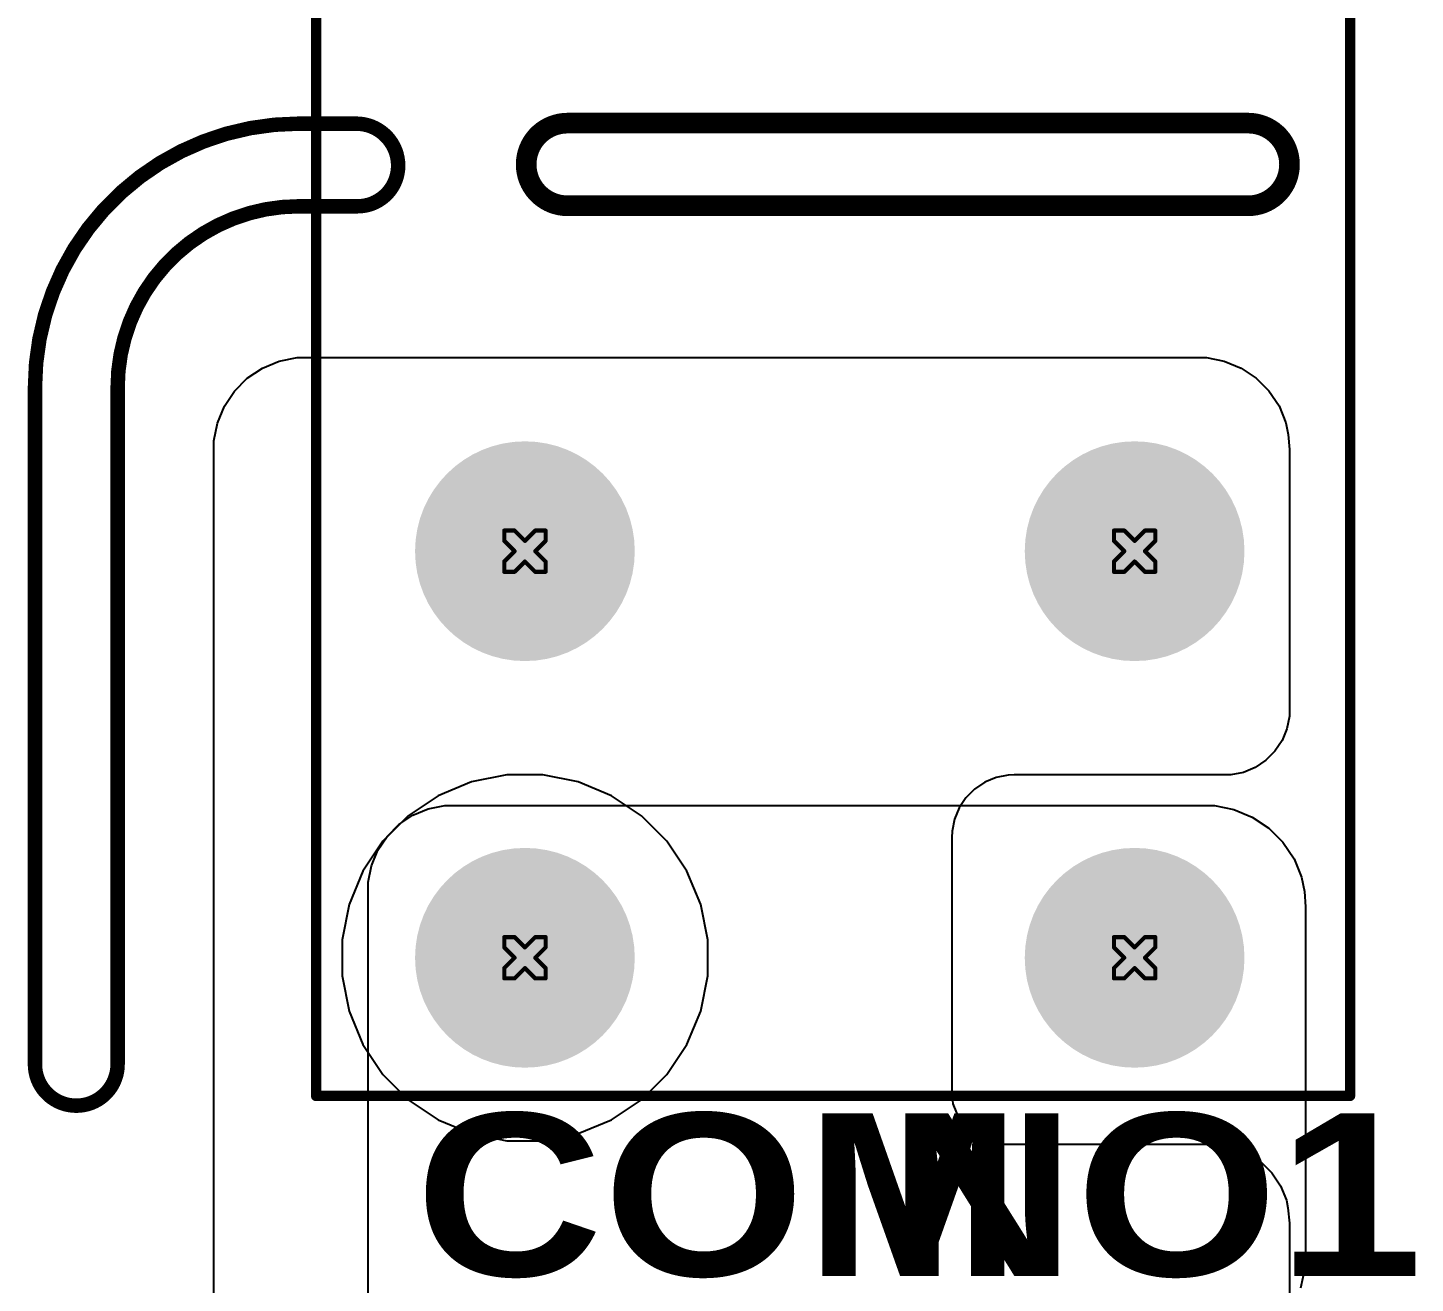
# Model space of a CAD drawing. Header units: inches. Extents: x -3 to 195, y 0 to 199.
# Drawn here: x 0.358 to 1.03, y 0.412 to 1.02 of the extents above; entities that cross this region are included whole.
import ezdxf

# ---------------------------------------------------------------- set-up
doc = ezdxf.new("R2010")
doc.units = ezdxf.units.IN
doc.header["$MEASUREMENT"] = 0
for name, color, linetype in [('Board Outline', 216, 'Continuous'), ('Bottom Layer', 5, 'Continuous'), ('Bottom Solder', 6, 'Continuous'), ('Drill Drawing', 1, 'Continuous'), ('Multi-Layer', 9, 'Continuous'), ('Pad Holes', 156, 'Continuous'), ('Top Layer', 1, 'Continuous'), ('Top Overlay', 2, 'Continuous'), ('Top Solder', 216, 'Continuous')]:
    doc.layers.add(name, color=color, linetype=linetype)
doc.styles.add('Arial Black_Bold', font='', dxfattribs={"height": 0.2})
doc.styles.get('Arial Black_Bold').set_extended_font_data('Arial Black', bold=True)

# ---------------------------------------------------------------- blocks, each defined once
blk = doc.blocks.new('G5RL_1A_E_HR_DC5_90')
at = {"layer": 'Bottom Layer'}
h = blk.add_hatch(color=5, dxfattribs=at)
edge = h.paths.add_edge_path()
edge.add_arc((0.29525, 0.14765), 0.04921, 0, 360)
h = blk.add_hatch(color=5, dxfattribs=at)
edge = h.paths.add_edge_path()
edge.add_arc((0.49215, 0.14765), 0.04921, 0, 360)
h = blk.add_hatch(color=5, dxfattribs=at)
edge = h.paths.add_edge_path()
edge.add_arc((0.29525, -0.14765), 0.04921, 0, 360)
h = blk.add_hatch(color=5, dxfattribs=at)
edge = h.paths.add_edge_path()
edge.add_arc((0.49215, -0.14765), 0.04921, 0, 360)
at = {"layer": 'Bottom Solder'}
h = blk.add_hatch(color=6, dxfattribs=at)
edge = h.paths.add_edge_path()
edge.add_arc((0.29525, 0.14765), 0.05321, 0, 360)
h = blk.add_hatch(color=6, dxfattribs=at)
edge = h.paths.add_edge_path()
edge.add_arc((0.49215, 0.14765), 0.05321, 0, 360)
h = blk.add_hatch(color=6, dxfattribs=at)
edge = h.paths.add_edge_path()
edge.add_arc((0.29525, -0.14765), 0.05321, 0, 360)
h = blk.add_hatch(color=6, dxfattribs=at)
edge = h.paths.add_edge_path()
edge.add_arc((0.49215, -0.14765), 0.05321, 0, 360)
at = {"layer": 'Multi-Layer'}
h = blk.add_hatch(color=9, dxfattribs=at)
edge = h.paths.add_edge_path()
edge.add_arc((0.29525, 0.14765), 0.04921, 0, 360)
h = blk.add_hatch(color=9, dxfattribs=at)
edge = h.paths.add_edge_path()
edge.add_arc((0.49215, 0.14765), 0.04921, 0, 360)
h = blk.add_hatch(color=9, dxfattribs=at)
edge = h.paths.add_edge_path()
edge.add_arc((0.29525, -0.14765), 0.04921, 0, 360)
h = blk.add_hatch(color=9, dxfattribs=at)
edge = h.paths.add_edge_path()
edge.add_arc((0.49215, -0.14765), 0.04921, 0, 360)
at = {"layer": 'Pad Holes'}
h = blk.add_hatch(color=7, dxfattribs=at)
edge = h.paths.add_edge_path()
edge.add_arc((0.29525, 0.14765), 0.02953, 0, 360)
h = blk.add_hatch(color=7, dxfattribs=at)
edge = h.paths.add_edge_path()
edge.add_arc((0.49215, 0.14765), 0.02953, 0, 360)
h = blk.add_hatch(color=7, dxfattribs=at)
edge = h.paths.add_edge_path()
edge.add_arc((0.29525, -0.14765), 0.02953, 0, 360)
h = blk.add_hatch(color=7, dxfattribs=at)
edge = h.paths.add_edge_path()
edge.add_arc((0.49215, -0.14765), 0.02953, 0, 360)
at = {"layer": 'Top Layer'}
h = blk.add_hatch(color=1, dxfattribs=at)
edge = h.paths.add_edge_path()
edge.add_arc((0.29525, 0.14765), 0.04921, 0, 360)
h = blk.add_hatch(color=1, dxfattribs=at)
edge = h.paths.add_edge_path()
edge.add_arc((0.49215, 0.14765), 0.04921, 0, 360)
h = blk.add_hatch(color=1, dxfattribs=at)
edge = h.paths.add_edge_path()
edge.add_arc((0.29525, -0.14765), 0.04921, 0, 360)
h = blk.add_hatch(color=1, dxfattribs=at)
edge = h.paths.add_edge_path()
edge.add_arc((0.49215, -0.14765), 0.04921, 0, 360)
at = {"layer": 'Top Solder'}
h = blk.add_hatch(color=216, dxfattribs=at)
edge = h.paths.add_edge_path()
edge.add_arc((0.29525, 0.14765), 0.05321, 0, 360)
h = blk.add_hatch(color=216, dxfattribs=at)
edge = h.paths.add_edge_path()
edge.add_arc((0.49215, 0.14765), 0.05321, 0, 360)
h = blk.add_hatch(color=216, dxfattribs=at)
edge = h.paths.add_edge_path()
edge.add_arc((0.29525, -0.14765), 0.05321, 0, 360)
h = blk.add_hatch(color=216, dxfattribs=at)
edge = h.paths.add_edge_path()
edge.add_arc((0.49215, -0.14765), 0.05321, 0, 360)
at = {"layer": 'Top Overlay'}
for points in [[(0.55905, 0.25199, 0.005, 0.005, 0), (-0.58268, 0.25199, 0.005, 0.005, 0)], [(0.55905, 0.25199, 0.005, 0.005, 0), (-0.58268, 0.25199, 0.005, 0.005, 0)], [(0.55905, -0.24801, 0.005, 0.005, 0), (0.55905, 0.25199, 0.005, 0.005, 0)], [(0.55905, -0.24879, 0.005, 0.005, 0), (-0.58268, -0.24879, 0.005, 0.005, 0)]]:
    blk.add_lwpolyline(points, format="xyseb", dxfattribs=at)
for points in [[(0.5578, 0.25199, 0.0025, 0.0025, 1), (0.5603, 0.25199, 0.0025, 0.0025, 1)], [(0.5578, 0.25199, 0.0025, 0.0025, 1), (0.5603, 0.25199, 0.0025, 0.0025, 1)], [(0.5578, 0.25199, 0.0025, 0.0025, 1), (0.5603, 0.25199, 0.0025, 0.0025, 1)], [(0.5578, -0.24801, 0.0025, 0.0025, 1), (0.5603, -0.24801, 0.0025, 0.0025, 1)], [(0.5578, -0.24879, 0.0025, 0.0025, 1), (0.5603, -0.24879, 0.0025, 0.0025, 1)]]:
    blk.add_lwpolyline(points, format="xyseb", close=True, dxfattribs=at)

msp = doc.modelspace()

# ---------------------------------------------------------------- linework, layer by layer
at = {"layer": 'Board Outline'}
for points in [[(0.36162, 0.8455, 0.007, 0.007, -0.414214), (0.4894, 0.97328, 0.007, 0.007, 0)], [(0.4894, 0.97328, 0.007, 0.007, 0), (0.51719, 0.97328, 0.007, 0.007, 0)], [(0.51719, 0.97328, 0.007, 0.007, -0.414214), (0.53753, 0.95293, 0.007, 0.007, 0)], [(0.59953, 0.95351, 0.01, 0.01, -0.414214), (0.61955, 0.97353, 0.01, 0.01, 0)], [(0.61955, 0.97353, 0.01, 0.01, 0), (0.94922, 0.97353, 0.01, 0.01, 0)], [(0.94922, 0.97353, 0.01, 0.01, -0.414214), (0.96923, 0.95351, 0.01, 0.01, 0)], [(0.53753, 0.95293, 0.007, 0.007, -0.414214), (0.51785, 0.93325, 0.007, 0.007, 0)], [(0.61955, 0.9335, 0.01, 0.01, -0.414214), (0.59953, 0.95351, 0.01, 0.01, 0)], [(0.96923, 0.95351, 0.01, 0.01, -0.414214), (0.94922, 0.9335, 0.01, 0.01, 0)], [(0.40165, 0.8455, 0.007, 0.007, -0.414214), (0.4894, 0.93325, 0.007, 0.007, 0)], [(0.4894, 0.93325, 0.007, 0.007, 0), (0.51785, 0.93325, 0.007, 0.007, 0)], [(0.61955, 0.9335, 0.01, 0.01, 0), (0.94922, 0.9335, 0.01, 0.01, 0)], [(0.36162, 0.51771, 0.007, 0.007, 0), (0.36162, 0.8455, 0.007, 0.007, 0)], [(0.40165, 0.51771, 0.007, 0.007, 0), (0.40165, 0.8455, 0.007, 0.007, 0)], [(0.38164, 0.49769, 0.007, 0.007, -0.414214), (0.36162, 0.51771, 0.007, 0.007, 0)], [(0.40165, 0.51771, 0.007, 0.007, -0.414214), (0.38164, 0.49769, 0.007, 0.007, 0)]]:
    msp.add_lwpolyline(points, format="xyseb", dxfattribs=at)
for points in [[(0.48765, 0.97328, 0.0035, 0.0035, 1), (0.49115, 0.97328, 0.0035, 0.0035, 1)], [(0.48765, 0.97328, 0.0035, 0.0035, 1), (0.49115, 0.97328, 0.0035, 0.0035, 1)], [(0.51544, 0.97328, 0.0035, 0.0035, 1), (0.51894, 0.97328, 0.0035, 0.0035, 1)], [(0.51544, 0.97328, 0.0035, 0.0035, 1), (0.51894, 0.97328, 0.0035, 0.0035, 1)], [(0.61705, 0.97353, 0.005, 0.005, 1), (0.62205, 0.97353, 0.005, 0.005, 1)], [(0.61705, 0.97353, 0.005, 0.005, 1), (0.62205, 0.97353, 0.005, 0.005, 1)], [(0.94672, 0.97353, 0.005, 0.005, 1), (0.95172, 0.97353, 0.005, 0.005, 1)], [(0.94672, 0.97353, 0.005, 0.005, 1), (0.95172, 0.97353, 0.005, 0.005, 1)], [(0.53578, 0.95293, 0.0035, 0.0035, 1), (0.53929, 0.95293, 0.0035, 0.0035, 1)], [(0.53578, 0.95293, 0.0035, 0.0035, 1), (0.53929, 0.95293, 0.0035, 0.0035, 1)], [(0.59703, 0.95351, 0.005, 0.005, 1), (0.60203, 0.95351, 0.005, 0.005, 1)], [(0.59703, 0.95351, 0.005, 0.005, 1), (0.60203, 0.95351, 0.005, 0.005, 1)], [(0.96673, 0.95351, 0.005, 0.005, 1), (0.97173, 0.95351, 0.005, 0.005, 1)], [(0.96673, 0.95351, 0.005, 0.005, 1), (0.97173, 0.95351, 0.005, 0.005, 1)], [(0.48765, 0.93325, 0.0035, 0.0035, 1), (0.49115, 0.93325, 0.0035, 0.0035, 1)], [(0.48765, 0.93325, 0.0035, 0.0035, 1), (0.49115, 0.93325, 0.0035, 0.0035, 1)], [(0.5161, 0.93325, 0.0035, 0.0035, 1), (0.5196, 0.93325, 0.0035, 0.0035, 1)], [(0.5161, 0.93325, 0.0035, 0.0035, 1), (0.5196, 0.93325, 0.0035, 0.0035, 1)], [(0.61705, 0.9335, 0.005, 0.005, 1), (0.62205, 0.9335, 0.005, 0.005, 1)], [(0.61705, 0.9335, 0.005, 0.005, 1), (0.62205, 0.9335, 0.005, 0.005, 1)], [(0.94672, 0.9335, 0.005, 0.005, 1), (0.95172, 0.9335, 0.005, 0.005, 1)], [(0.94672, 0.9335, 0.005, 0.005, 1), (0.95172, 0.9335, 0.005, 0.005, 1)], [(0.35987, 0.8455, 0.0035, 0.0035, 1), (0.36337, 0.8455, 0.0035, 0.0035, 1)], [(0.35987, 0.8455, 0.0035, 0.0035, 1), (0.36337, 0.8455, 0.0035, 0.0035, 1)], [(0.3999, 0.8455, 0.0035, 0.0035, 1), (0.4034, 0.8455, 0.0035, 0.0035, 1)], [(0.3999, 0.8455, 0.0035, 0.0035, 1), (0.4034, 0.8455, 0.0035, 0.0035, 1)], [(0.35987, 0.51771, 0.0035, 0.0035, 1), (0.36337, 0.51771, 0.0035, 0.0035, 1)], [(0.35987, 0.51771, 0.0035, 0.0035, 1), (0.36337, 0.51771, 0.0035, 0.0035, 1)], [(0.3999, 0.51771, 0.0035, 0.0035, 1), (0.4034, 0.51771, 0.0035, 0.0035, 1)], [(0.3999, 0.51771, 0.0035, 0.0035, 1), (0.4034, 0.51771, 0.0035, 0.0035, 1)], [(0.37989, 0.49769, 0.0035, 0.0035, 1), (0.38339, 0.49769, 0.0035, 0.0035, 1)], [(0.37989, 0.49769, 0.0035, 0.0035, 1), (0.38339, 0.49769, 0.0035, 0.0035, 1)]]:
    msp.add_lwpolyline(points, format="xyseb", close=True, dxfattribs=at)
at = {"layer": 'Bottom Layer'}
for p, q in [((0.46447, 0.85), (0.47181, 0.8549)), ((0.47181, 0.8549), (0.47995, 0.85828)), ((0.47995, 0.85828), (0.4886, 0.86)), ((0.4886, 0.86), (0.49301, 0.86)), ((0.49301, 0.86), (0.92467, 0.86)), ((0.49301, 0.86), (0.49301, 0.86)), ((0.92467, 0.86), (0.92906, 0.86)), ((0.92906, 0.86), (0.93767, 0.85829)), ((0.93767, 0.85829), (0.94578, 0.85493)), ((0.94578, 0.85493), (0.95308, 0.85005)), ((0.45824, 0.84377), (0.46447, 0.85)), ((0.95308, 0.85005), (0.95929, 0.84384)), ((0.45334, 0.83643), (0.45824, 0.84377)), ((0.95929, 0.84384), (0.96416, 0.83655)), ((0.44996, 0.82829), (0.45334, 0.83643)), ((0.96416, 0.83655), (0.96752, 0.82844)), ((0.44824, 0.81964), (0.44996, 0.82829)), ((0.96752, 0.82844), (0.96864, 0.82281)), ((0.96864, 0.82281), (0.96923, 0.81544)), ((0.44824, 0.81523), (0.44824, 0.81964)), ((0.44824, 0.40176), (0.44824, 0.81523)), ((0.96923, 0.81544), (0.96923, 0.81544)), ((0.96923, 0.81544), (0.96923, 0.81544)), ((0.96923, 0.81544), (0.96923, 0.81544)), ((0.96923, 0.81544), (0.96923, 0.68636)), ((0.96923, 0.68636), (0.96802, 0.68027)), ((0.96802, 0.68027), (0.96564, 0.67452)), ((0.96564, 0.67452), (0.96219, 0.66935)), ((0.96219, 0.66935), (0.95779, 0.66496)), ((0.94688, 0.65912), (0.94078, 0.65791)), ((0.95262, 0.6615), (0.94688, 0.65912)), ((0.95779, 0.66496), (0.95262, 0.6615)), ((0.57308, 0.6545), (0.55696, 0.64783)), ((0.57308, 0.6545), (0.55696, 0.64783)), ((0.59019, 0.65791), (0.57308, 0.6545)), ((0.59019, 0.65791), (0.57308, 0.6545)), ((0.60764, 0.65791), (0.59019, 0.65791)), ((0.59892, 0.65791), (0.59019, 0.65791)), ((0.60764, 0.65791), (0.59892, 0.65791)), ((0.62476, 0.6545), (0.60764, 0.65791)), ((0.62476, 0.6545), (0.60764, 0.65791)), ((0.64088, 0.64783), (0.62476, 0.6545)), ((0.64088, 0.64783), (0.62476, 0.6545)), ((0.82167, 0.65433), (0.81672, 0.65103)), ((0.82716, 0.6566), (0.82167, 0.65433)), ((0.83299, 0.65776), (0.82716, 0.6566)), ((0.83596, 0.65791), (0.83299, 0.65776)), ((0.94078, 0.65791), (0.83596, 0.65791)), ((0.55696, 0.64783), (0.54245, 0.63813)), ((0.55696, 0.64783), (0.54245, 0.63813)), ((0.65539, 0.63813), (0.64088, 0.64783)), ((0.65539, 0.63813), (0.64088, 0.64783)), ((0.81252, 0.64682), (0.80922, 0.64188)), ((0.81672, 0.65103), (0.81252, 0.64682)), ((0.80922, 0.64188), (0.80694, 0.63639)), ((0.54245, 0.63813), (0.53011, 0.62579)), ((0.54245, 0.63813), (0.53011, 0.62579)), ((0.66773, 0.62579), (0.65539, 0.63813)), ((0.66773, 0.62579), (0.65539, 0.63813)), ((0.80694, 0.63639), (0.80578, 0.63056)), ((0.53011, 0.62579), (0.52042, 0.61129)), ((0.53011, 0.62579), (0.52042, 0.61129)), ((0.67742, 0.61129), (0.66773, 0.62579)), ((0.67742, 0.61129), (0.66773, 0.62579)), ((0.80578, 0.63056), (0.80564, 0.62759)), ((0.80564, 0.62759), (0.80564, 0.62759)), ((0.80564, 0.62759), (0.80564, 0.62759)), ((0.80564, 0.62759), (0.80564, 0.55747)), ((0.52042, 0.61129), (0.51374, 0.59516)), ((0.52042, 0.61129), (0.51374, 0.59516)), ((0.6841, 0.59516), (0.67742, 0.61129)), ((0.6841, 0.59516), (0.67742, 0.61129)), ((0.51374, 0.59516), (0.51034, 0.57805)), ((0.51374, 0.59516), (0.51034, 0.57805)), ((0.6875, 0.57805), (0.6841, 0.59516)), ((0.6875, 0.57805), (0.6841, 0.59516)), ((0.51034, 0.57805), (0.51034, 0.5606)), ((0.51034, 0.57805), (0.51034, 0.56933)), ((0.6875, 0.5606), (0.6875, 0.57805)), ((0.6875, 0.56933), (0.6875, 0.57805)), ((0.51034, 0.56933), (0.51034, 0.56933)), ((0.51034, 0.56933), (0.51034, 0.5606)), ((0.6875, 0.5606), (0.6875, 0.56933)), ((0.51034, 0.5606), (0.51374, 0.54349)), ((0.51034, 0.5606), (0.51374, 0.54349)), ((0.6841, 0.54349), (0.6875, 0.5606)), ((0.6841, 0.54349), (0.6875, 0.5606)), ((0.80564, 0.55747), (0.80564, 0.50336)), ((0.51374, 0.54349), (0.52042, 0.52737)), ((0.51374, 0.54349), (0.52042, 0.52737)), ((0.67742, 0.52737), (0.6841, 0.54349)), ((0.67742, 0.52737), (0.6841, 0.54349)), ((0.52042, 0.52737), (0.53011, 0.51286)), ((0.52042, 0.52737), (0.53011, 0.51286)), ((0.66773, 0.51286), (0.67742, 0.52737)), ((0.66773, 0.51286), (0.67742, 0.52737)), ((0.53011, 0.51286), (0.54245, 0.50052)), ((0.53011, 0.51286), (0.54245, 0.50052)), ((0.65539, 0.50052), (0.66773, 0.51286)), ((0.65539, 0.50052), (0.66773, 0.51286)), ((0.54245, 0.50052), (0.55696, 0.49082)), ((0.54245, 0.50052), (0.55696, 0.49082)), ((0.64088, 0.49082), (0.65539, 0.50052)), ((0.64088, 0.49082), (0.65539, 0.50052)), ((0.80564, 0.50336), (0.8061, 0.49864)), ((0.8061, 0.49864), (0.80972, 0.4899)), ((0.55696, 0.49082), (0.57308, 0.48415)), ((0.55696, 0.49082), (0.57308, 0.48415)), ((0.62476, 0.48415), (0.64088, 0.49082)), ((0.62476, 0.48415), (0.64088, 0.49082)), ((0.57308, 0.48415), (0.59019, 0.48074)), ((0.57308, 0.48415), (0.59019, 0.48074)), ((0.60764, 0.48074), (0.62476, 0.48415)), ((0.60764, 0.48074), (0.62476, 0.48415)), ((0.80972, 0.4899), (0.81641, 0.48321)), ((0.59019, 0.48074), (0.60764, 0.48074)), ((0.59019, 0.48074), (0.59892, 0.48074)), ((0.59892, 0.48074), (0.60764, 0.48074)), ((0.81641, 0.48321), (0.82514, 0.4796)), ((0.82514, 0.4796), (0.82987, 0.47913)), ((0.82987, 0.47913), (0.82987, 0.47913)), ((0.82987, 0.47913), (0.93087, 0.47913)), ((0.93087, 0.47913), (0.93465, 0.47913)), ((0.93465, 0.47913), (0.94206, 0.47766)), ((0.94206, 0.47766), (0.94904, 0.47476)), ((0.94904, 0.47476), (0.95533, 0.47057)), ((0.95533, 0.47057), (0.96067, 0.46522)), ((0.96067, 0.46522), (0.96487, 0.45894)), ((0.96487, 0.45894), (0.96776, 0.45196)), ((0.96776, 0.45196), (0.9685, 0.44823)), ((0.9685, 0.44823), (0.96923, 0.44077)), ((0.96923, 0.44077), (0.96923, 0.44077)), ((0.96923, 0.44077), (0.96923, 0.44077)), ((0.96923, 0.44077), (0.96923, 0.44077)), ((0.96923, 0.44077), (0.96923, 0.16184))]:
    msp.add_line(p, q, dxfattribs=at)
at = {"layer": 'Drill Drawing'}
for points in [[(0.58892, 0.77123, 0.002, 0.002, 0), (0.58892, 0.77623, 0.002, 0.002, 0)], [(0.58892, 0.77623, 0.002, 0.002, 0), (0.59392, 0.77623, 0.002, 0.002, 0)], [(0.59392, 0.77623, 0.002, 0.002, 0), (0.59892, 0.77123, 0.002, 0.002, 0)], [(0.59892, 0.77123, 0.002, 0.002, 0), (0.60392, 0.77623, 0.002, 0.002, 0)], [(0.60392, 0.77623, 0.002, 0.002, 0), (0.60892, 0.77623, 0.002, 0.002, 0)], [(0.60892, 0.77123, 0.002, 0.002, 0), (0.60892, 0.77623, 0.002, 0.002, 0)], [(0.88422, 0.77123, 0.002, 0.002, 0), (0.88422, 0.77623, 0.002, 0.002, 0)], [(0.88422, 0.77623, 0.002, 0.002, 0), (0.88922, 0.77623, 0.002, 0.002, 0)], [(0.88922, 0.77623, 0.002, 0.002, 0), (0.89422, 0.77123, 0.002, 0.002, 0)], [(0.89422, 0.77123, 0.002, 0.002, 0), (0.89922, 0.77623, 0.002, 0.002, 0)], [(0.89922, 0.77623, 0.002, 0.002, 0), (0.90422, 0.77623, 0.002, 0.002, 0)], [(0.90422, 0.77123, 0.002, 0.002, 0), (0.90422, 0.77623, 0.002, 0.002, 0)], [(0.58892, 0.77123, 0.002, 0.002, 0), (0.59392, 0.76623, 0.002, 0.002, 0)], [(0.58892, 0.76123, 0.002, 0.002, 0), (0.59392, 0.76623, 0.002, 0.002, 0)], [(0.60392, 0.76623, 0.002, 0.002, 0), (0.60892, 0.77123, 0.002, 0.002, 0)], [(0.60392, 0.76623, 0.002, 0.002, 0), (0.60892, 0.76123, 0.002, 0.002, 0)], [(0.88422, 0.77123, 0.002, 0.002, 0), (0.88922, 0.76623, 0.002, 0.002, 0)], [(0.88422, 0.76123, 0.002, 0.002, 0), (0.88922, 0.76623, 0.002, 0.002, 0)], [(0.89922, 0.76623, 0.002, 0.002, 0), (0.90422, 0.77123, 0.002, 0.002, 0)], [(0.89922, 0.76623, 0.002, 0.002, 0), (0.90422, 0.76123, 0.002, 0.002, 0)], [(0.58892, 0.75623, 0.002, 0.002, 0), (0.58892, 0.76123, 0.002, 0.002, 0)], [(0.59392, 0.75623, 0.002, 0.002, 0), (0.59892, 0.76123, 0.002, 0.002, 0)], [(0.59892, 0.76123, 0.002, 0.002, 0), (0.60392, 0.75623, 0.002, 0.002, 0)], [(0.60892, 0.75623, 0.002, 0.002, 0), (0.60892, 0.76123, 0.002, 0.002, 0)], [(0.88422, 0.75623, 0.002, 0.002, 0), (0.88422, 0.76123, 0.002, 0.002, 0)], [(0.88922, 0.75623, 0.002, 0.002, 0), (0.89422, 0.76123, 0.002, 0.002, 0)], [(0.89422, 0.76123, 0.002, 0.002, 0), (0.89922, 0.75623, 0.002, 0.002, 0)], [(0.90422, 0.75623, 0.002, 0.002, 0), (0.90422, 0.76123, 0.002, 0.002, 0)], [(0.58892, 0.75623, 0.002, 0.002, 0), (0.59392, 0.75623, 0.002, 0.002, 0)], [(0.60392, 0.75623, 0.002, 0.002, 0), (0.60892, 0.75623, 0.002, 0.002, 0)], [(0.88422, 0.75623, 0.002, 0.002, 0), (0.88922, 0.75623, 0.002, 0.002, 0)], [(0.89922, 0.75623, 0.002, 0.002, 0), (0.90422, 0.75623, 0.002, 0.002, 0)], [(0.58892, 0.57433, 0.002, 0.002, 0), (0.58892, 0.57933, 0.002, 0.002, 0)], [(0.58892, 0.57933, 0.002, 0.002, 0), (0.59392, 0.57933, 0.002, 0.002, 0)], [(0.59392, 0.57933, 0.002, 0.002, 0), (0.59892, 0.57433, 0.002, 0.002, 0)], [(0.59892, 0.57433, 0.002, 0.002, 0), (0.60392, 0.57933, 0.002, 0.002, 0)], [(0.60392, 0.57933, 0.002, 0.002, 0), (0.60892, 0.57933, 0.002, 0.002, 0)], [(0.60892, 0.57433, 0.002, 0.002, 0), (0.60892, 0.57933, 0.002, 0.002, 0)], [(0.88422, 0.57433, 0.002, 0.002, 0), (0.88422, 0.57933, 0.002, 0.002, 0)], [(0.88422, 0.57933, 0.002, 0.002, 0), (0.88922, 0.57933, 0.002, 0.002, 0)], [(0.88922, 0.57933, 0.002, 0.002, 0), (0.89422, 0.57433, 0.002, 0.002, 0)], [(0.89422, 0.57433, 0.002, 0.002, 0), (0.89922, 0.57933, 0.002, 0.002, 0)], [(0.89922, 0.57933, 0.002, 0.002, 0), (0.90422, 0.57933, 0.002, 0.002, 0)], [(0.90422, 0.57433, 0.002, 0.002, 0), (0.90422, 0.57933, 0.002, 0.002, 0)], [(0.58892, 0.57433, 0.002, 0.002, 0), (0.59392, 0.56933, 0.002, 0.002, 0)], [(0.60392, 0.56933, 0.002, 0.002, 0), (0.60892, 0.57433, 0.002, 0.002, 0)], [(0.88422, 0.57433, 0.002, 0.002, 0), (0.88922, 0.56933, 0.002, 0.002, 0)], [(0.89922, 0.56933, 0.002, 0.002, 0), (0.90422, 0.57433, 0.002, 0.002, 0)], [(0.58892, 0.56433, 0.002, 0.002, 0), (0.59392, 0.56933, 0.002, 0.002, 0)], [(0.58892, 0.55933, 0.002, 0.002, 0), (0.58892, 0.56433, 0.002, 0.002, 0)], [(0.59392, 0.55933, 0.002, 0.002, 0), (0.59892, 0.56433, 0.002, 0.002, 0)], [(0.59892, 0.56433, 0.002, 0.002, 0), (0.60392, 0.55933, 0.002, 0.002, 0)], [(0.60392, 0.56933, 0.002, 0.002, 0), (0.60892, 0.56433, 0.002, 0.002, 0)], [(0.60892, 0.55933, 0.002, 0.002, 0), (0.60892, 0.56433, 0.002, 0.002, 0)], [(0.88422, 0.56433, 0.002, 0.002, 0), (0.88922, 0.56933, 0.002, 0.002, 0)], [(0.88422, 0.55933, 0.002, 0.002, 0), (0.88422, 0.56433, 0.002, 0.002, 0)], [(0.88922, 0.55933, 0.002, 0.002, 0), (0.89422, 0.56433, 0.002, 0.002, 0)], [(0.89422, 0.56433, 0.002, 0.002, 0), (0.89922, 0.55933, 0.002, 0.002, 0)], [(0.89922, 0.56933, 0.002, 0.002, 0), (0.90422, 0.56433, 0.002, 0.002, 0)], [(0.90422, 0.55933, 0.002, 0.002, 0), (0.90422, 0.56433, 0.002, 0.002, 0)], [(0.58892, 0.55933, 0.002, 0.002, 0), (0.59392, 0.55933, 0.002, 0.002, 0)], [(0.60392, 0.55933, 0.002, 0.002, 0), (0.60892, 0.55933, 0.002, 0.002, 0)], [(0.88422, 0.55933, 0.002, 0.002, 0), (0.88922, 0.55933, 0.002, 0.002, 0)], [(0.89922, 0.55933, 0.002, 0.002, 0), (0.90422, 0.55933, 0.002, 0.002, 0)]]:
    msp.add_lwpolyline(points, format="xyseb", dxfattribs=at)
for points in [[(0.58842, 0.77623, 0.001, 0.001, 1), (0.58942, 0.77623, 0.001, 0.001, 1)], [(0.58842, 0.77623, 0.001, 0.001, 1), (0.58942, 0.77623, 0.001, 0.001, 1)], [(0.59342, 0.77623, 0.001, 0.001, 1), (0.59442, 0.77623, 0.001, 0.001, 1)], [(0.59342, 0.77623, 0.001, 0.001, 1), (0.59442, 0.77623, 0.001, 0.001, 1)], [(0.60342, 0.77623, 0.001, 0.001, 1), (0.60442, 0.77623, 0.001, 0.001, 1)], [(0.60342, 0.77623, 0.001, 0.001, 1), (0.60442, 0.77623, 0.001, 0.001, 1)], [(0.60842, 0.77623, 0.001, 0.001, 1), (0.60942, 0.77623, 0.001, 0.001, 1)], [(0.60842, 0.77623, 0.001, 0.001, 1), (0.60942, 0.77623, 0.001, 0.001, 1)], [(0.88372, 0.77623, 0.001, 0.001, 1), (0.88472, 0.77623, 0.001, 0.001, 1)], [(0.88372, 0.77623, 0.001, 0.001, 1), (0.88472, 0.77623, 0.001, 0.001, 1)], [(0.88872, 0.77623, 0.001, 0.001, 1), (0.88972, 0.77623, 0.001, 0.001, 1)], [(0.88872, 0.77623, 0.001, 0.001, 1), (0.88972, 0.77623, 0.001, 0.001, 1)], [(0.89872, 0.77623, 0.001, 0.001, 1), (0.89972, 0.77623, 0.001, 0.001, 1)], [(0.89872, 0.77623, 0.001, 0.001, 1), (0.89972, 0.77623, 0.001, 0.001, 1)], [(0.90372, 0.77623, 0.001, 0.001, 1), (0.90472, 0.77623, 0.001, 0.001, 1)], [(0.90372, 0.77623, 0.001, 0.001, 1), (0.90472, 0.77623, 0.001, 0.001, 1)], [(0.58842, 0.77123, 0.001, 0.001, 1), (0.58942, 0.77123, 0.001, 0.001, 1)], [(0.58842, 0.77123, 0.001, 0.001, 1), (0.58942, 0.77123, 0.001, 0.001, 1)], [(0.59342, 0.76623, 0.001, 0.001, 1), (0.59442, 0.76623, 0.001, 0.001, 1)], [(0.59342, 0.76623, 0.001, 0.001, 1), (0.59442, 0.76623, 0.001, 0.001, 1)], [(0.59842, 0.77123, 0.001, 0.001, 1), (0.59942, 0.77123, 0.001, 0.001, 1)], [(0.59842, 0.77123, 0.001, 0.001, 1), (0.59942, 0.77123, 0.001, 0.001, 1)], [(0.60342, 0.76623, 0.001, 0.001, 1), (0.60442, 0.76623, 0.001, 0.001, 1)], [(0.60342, 0.76623, 0.001, 0.001, 1), (0.60442, 0.76623, 0.001, 0.001, 1)], [(0.60842, 0.77123, 0.001, 0.001, 1), (0.60942, 0.77123, 0.001, 0.001, 1)], [(0.60842, 0.77123, 0.001, 0.001, 1), (0.60942, 0.77123, 0.001, 0.001, 1)], [(0.88372, 0.77123, 0.001, 0.001, 1), (0.88472, 0.77123, 0.001, 0.001, 1)], [(0.88372, 0.77123, 0.001, 0.001, 1), (0.88472, 0.77123, 0.001, 0.001, 1)], [(0.88872, 0.76623, 0.001, 0.001, 1), (0.88972, 0.76623, 0.001, 0.001, 1)], [(0.88872, 0.76623, 0.001, 0.001, 1), (0.88972, 0.76623, 0.001, 0.001, 1)], [(0.89372, 0.77123, 0.001, 0.001, 1), (0.89472, 0.77123, 0.001, 0.001, 1)], [(0.89372, 0.77123, 0.001, 0.001, 1), (0.89472, 0.77123, 0.001, 0.001, 1)], [(0.89872, 0.76623, 0.001, 0.001, 1), (0.89972, 0.76623, 0.001, 0.001, 1)], [(0.89872, 0.76623, 0.001, 0.001, 1), (0.89972, 0.76623, 0.001, 0.001, 1)], [(0.90372, 0.77123, 0.001, 0.001, 1), (0.90472, 0.77123, 0.001, 0.001, 1)], [(0.90372, 0.77123, 0.001, 0.001, 1), (0.90472, 0.77123, 0.001, 0.001, 1)], [(0.58842, 0.76123, 0.001, 0.001, 1), (0.58942, 0.76123, 0.001, 0.001, 1)], [(0.58842, 0.76123, 0.001, 0.001, 1), (0.58942, 0.76123, 0.001, 0.001, 1)], [(0.59842, 0.76123, 0.001, 0.001, 1), (0.59942, 0.76123, 0.001, 0.001, 1)], [(0.59842, 0.76123, 0.001, 0.001, 1), (0.59942, 0.76123, 0.001, 0.001, 1)], [(0.60842, 0.76123, 0.001, 0.001, 1), (0.60942, 0.76123, 0.001, 0.001, 1)], [(0.60842, 0.76123, 0.001, 0.001, 1), (0.60942, 0.76123, 0.001, 0.001, 1)], [(0.88372, 0.76123, 0.001, 0.001, 1), (0.88472, 0.76123, 0.001, 0.001, 1)], [(0.88372, 0.76123, 0.001, 0.001, 1), (0.88472, 0.76123, 0.001, 0.001, 1)], [(0.89372, 0.76123, 0.001, 0.001, 1), (0.89472, 0.76123, 0.001, 0.001, 1)], [(0.89372, 0.76123, 0.001, 0.001, 1), (0.89472, 0.76123, 0.001, 0.001, 1)], [(0.90372, 0.76123, 0.001, 0.001, 1), (0.90472, 0.76123, 0.001, 0.001, 1)], [(0.90372, 0.76123, 0.001, 0.001, 1), (0.90472, 0.76123, 0.001, 0.001, 1)], [(0.58842, 0.75623, 0.001, 0.001, 1), (0.58942, 0.75623, 0.001, 0.001, 1)], [(0.58842, 0.75623, 0.001, 0.001, 1), (0.58942, 0.75623, 0.001, 0.001, 1)], [(0.59342, 0.75623, 0.001, 0.001, 1), (0.59442, 0.75623, 0.001, 0.001, 1)], [(0.59342, 0.75623, 0.001, 0.001, 1), (0.59442, 0.75623, 0.001, 0.001, 1)], [(0.60342, 0.75623, 0.001, 0.001, 1), (0.60442, 0.75623, 0.001, 0.001, 1)], [(0.60342, 0.75623, 0.001, 0.001, 1), (0.60442, 0.75623, 0.001, 0.001, 1)], [(0.60842, 0.75623, 0.001, 0.001, 1), (0.60942, 0.75623, 0.001, 0.001, 1)], [(0.60842, 0.75623, 0.001, 0.001, 1), (0.60942, 0.75623, 0.001, 0.001, 1)], [(0.88372, 0.75623, 0.001, 0.001, 1), (0.88472, 0.75623, 0.001, 0.001, 1)], [(0.88372, 0.75623, 0.001, 0.001, 1), (0.88472, 0.75623, 0.001, 0.001, 1)], [(0.88872, 0.75623, 0.001, 0.001, 1), (0.88972, 0.75623, 0.001, 0.001, 1)], [(0.88872, 0.75623, 0.001, 0.001, 1), (0.88972, 0.75623, 0.001, 0.001, 1)], [(0.89872, 0.75623, 0.001, 0.001, 1), (0.89972, 0.75623, 0.001, 0.001, 1)], [(0.89872, 0.75623, 0.001, 0.001, 1), (0.89972, 0.75623, 0.001, 0.001, 1)], [(0.90372, 0.75623, 0.001, 0.001, 1), (0.90472, 0.75623, 0.001, 0.001, 1)], [(0.90372, 0.75623, 0.001, 0.001, 1), (0.90472, 0.75623, 0.001, 0.001, 1)], [(0.58842, 0.57933, 0.001, 0.001, 1), (0.58942, 0.57933, 0.001, 0.001, 1)], [(0.58842, 0.57933, 0.001, 0.001, 1), (0.58942, 0.57933, 0.001, 0.001, 1)], [(0.59342, 0.57933, 0.001, 0.001, 1), (0.59442, 0.57933, 0.001, 0.001, 1)], [(0.59342, 0.57933, 0.001, 0.001, 1), (0.59442, 0.57933, 0.001, 0.001, 1)], [(0.60342, 0.57933, 0.001, 0.001, 1), (0.60442, 0.57933, 0.001, 0.001, 1)], [(0.60342, 0.57933, 0.001, 0.001, 1), (0.60442, 0.57933, 0.001, 0.001, 1)], [(0.60842, 0.57933, 0.001, 0.001, 1), (0.60942, 0.57933, 0.001, 0.001, 1)], [(0.60842, 0.57933, 0.001, 0.001, 1), (0.60942, 0.57933, 0.001, 0.001, 1)], [(0.88372, 0.57933, 0.001, 0.001, 1), (0.88472, 0.57933, 0.001, 0.001, 1)], [(0.88372, 0.57933, 0.001, 0.001, 1), (0.88472, 0.57933, 0.001, 0.001, 1)], [(0.88872, 0.57933, 0.001, 0.001, 1), (0.88972, 0.57933, 0.001, 0.001, 1)], [(0.88872, 0.57933, 0.001, 0.001, 1), (0.88972, 0.57933, 0.001, 0.001, 1)], [(0.89872, 0.57933, 0.001, 0.001, 1), (0.89972, 0.57933, 0.001, 0.001, 1)], [(0.89872, 0.57933, 0.001, 0.001, 1), (0.89972, 0.57933, 0.001, 0.001, 1)], [(0.90372, 0.57933, 0.001, 0.001, 1), (0.90472, 0.57933, 0.001, 0.001, 1)], [(0.90372, 0.57933, 0.001, 0.001, 1), (0.90472, 0.57933, 0.001, 0.001, 1)], [(0.58842, 0.57433, 0.001, 0.001, 1), (0.58942, 0.57433, 0.001, 0.001, 1)], [(0.58842, 0.57433, 0.001, 0.001, 1), (0.58942, 0.57433, 0.001, 0.001, 1)], [(0.59842, 0.57433, 0.001, 0.001, 1), (0.59942, 0.57433, 0.001, 0.001, 1)], [(0.59842, 0.57433, 0.001, 0.001, 1), (0.59942, 0.57433, 0.001, 0.001, 1)], [(0.60842, 0.57433, 0.001, 0.001, 1), (0.60942, 0.57433, 0.001, 0.001, 1)], [(0.60842, 0.57433, 0.001, 0.001, 1), (0.60942, 0.57433, 0.001, 0.001, 1)], [(0.88372, 0.57433, 0.001, 0.001, 1), (0.88472, 0.57433, 0.001, 0.001, 1)], [(0.88372, 0.57433, 0.001, 0.001, 1), (0.88472, 0.57433, 0.001, 0.001, 1)], [(0.89372, 0.57433, 0.001, 0.001, 1), (0.89472, 0.57433, 0.001, 0.001, 1)], [(0.89372, 0.57433, 0.001, 0.001, 1), (0.89472, 0.57433, 0.001, 0.001, 1)], [(0.90372, 0.57433, 0.001, 0.001, 1), (0.90472, 0.57433, 0.001, 0.001, 1)], [(0.90372, 0.57433, 0.001, 0.001, 1), (0.90472, 0.57433, 0.001, 0.001, 1)], [(0.58842, 0.56433, 0.001, 0.001, 1), (0.58942, 0.56433, 0.001, 0.001, 1)], [(0.58842, 0.56433, 0.001, 0.001, 1), (0.58942, 0.56433, 0.001, 0.001, 1)], [(0.59342, 0.56933, 0.001, 0.001, 1), (0.59442, 0.56933, 0.001, 0.001, 1)], [(0.59342, 0.56933, 0.001, 0.001, 1), (0.59442, 0.56933, 0.001, 0.001, 1)], [(0.59842, 0.56433, 0.001, 0.001, 1), (0.59942, 0.56433, 0.001, 0.001, 1)], [(0.59842, 0.56433, 0.001, 0.001, 1), (0.59942, 0.56433, 0.001, 0.001, 1)], [(0.60342, 0.56933, 0.001, 0.001, 1), (0.60442, 0.56933, 0.001, 0.001, 1)], [(0.60342, 0.56933, 0.001, 0.001, 1), (0.60442, 0.56933, 0.001, 0.001, 1)], [(0.60842, 0.56433, 0.001, 0.001, 1), (0.60942, 0.56433, 0.001, 0.001, 1)], [(0.60842, 0.56433, 0.001, 0.001, 1), (0.60942, 0.56433, 0.001, 0.001, 1)], [(0.88372, 0.56433, 0.001, 0.001, 1), (0.88472, 0.56433, 0.001, 0.001, 1)], [(0.88372, 0.56433, 0.001, 0.001, 1), (0.88472, 0.56433, 0.001, 0.001, 1)], [(0.88872, 0.56933, 0.001, 0.001, 1), (0.88972, 0.56933, 0.001, 0.001, 1)], [(0.88872, 0.56933, 0.001, 0.001, 1), (0.88972, 0.56933, 0.001, 0.001, 1)], [(0.89372, 0.56433, 0.001, 0.001, 1), (0.89472, 0.56433, 0.001, 0.001, 1)], [(0.89372, 0.56433, 0.001, 0.001, 1), (0.89472, 0.56433, 0.001, 0.001, 1)], [(0.89872, 0.56933, 0.001, 0.001, 1), (0.89972, 0.56933, 0.001, 0.001, 1)], [(0.89872, 0.56933, 0.001, 0.001, 1), (0.89972, 0.56933, 0.001, 0.001, 1)], [(0.90372, 0.56433, 0.001, 0.001, 1), (0.90472, 0.56433, 0.001, 0.001, 1)], [(0.90372, 0.56433, 0.001, 0.001, 1), (0.90472, 0.56433, 0.001, 0.001, 1)], [(0.58842, 0.55933, 0.001, 0.001, 1), (0.58942, 0.55933, 0.001, 0.001, 1)], [(0.58842, 0.55933, 0.001, 0.001, 1), (0.58942, 0.55933, 0.001, 0.001, 1)], [(0.59342, 0.55933, 0.001, 0.001, 1), (0.59442, 0.55933, 0.001, 0.001, 1)], [(0.59342, 0.55933, 0.001, 0.001, 1), (0.59442, 0.55933, 0.001, 0.001, 1)], [(0.60342, 0.55933, 0.001, 0.001, 1), (0.60442, 0.55933, 0.001, 0.001, 1)], [(0.60342, 0.55933, 0.001, 0.001, 1), (0.60442, 0.55933, 0.001, 0.001, 1)], [(0.60842, 0.55933, 0.001, 0.001, 1), (0.60942, 0.55933, 0.001, 0.001, 1)], [(0.60842, 0.55933, 0.001, 0.001, 1), (0.60942, 0.55933, 0.001, 0.001, 1)], [(0.88372, 0.55933, 0.001, 0.001, 1), (0.88472, 0.55933, 0.001, 0.001, 1)], [(0.88372, 0.55933, 0.001, 0.001, 1), (0.88472, 0.55933, 0.001, 0.001, 1)], [(0.88872, 0.55933, 0.001, 0.001, 1), (0.88972, 0.55933, 0.001, 0.001, 1)], [(0.88872, 0.55933, 0.001, 0.001, 1), (0.88972, 0.55933, 0.001, 0.001, 1)], [(0.89872, 0.55933, 0.001, 0.001, 1), (0.89972, 0.55933, 0.001, 0.001, 1)], [(0.89872, 0.55933, 0.001, 0.001, 1), (0.89972, 0.55933, 0.001, 0.001, 1)], [(0.90372, 0.55933, 0.001, 0.001, 1), (0.90472, 0.55933, 0.001, 0.001, 1)], [(0.90372, 0.55933, 0.001, 0.001, 1), (0.90472, 0.55933, 0.001, 0.001, 1)]]:
    msp.add_lwpolyline(points, format="xyseb", close=True, dxfattribs=at)
at = {"layer": 'Multi-Layer'}
for p, q in [((0.46442, 0.97109), (0.44824, 0.96676)), ((0.48103, 0.97328), (0.46442, 0.97109)), ((0.4894, 0.97328), (0.48103, 0.97328)), ((0.51719, 0.97328), (0.4894, 0.97328)), ((0.52124, 0.97328), (0.51719, 0.97328)), ((0.51719, 0.97328), (0.51719, 0.97328)), ((0.52871, 0.97018), (0.52124, 0.97328)), ((0.53444, 0.96446), (0.52871, 0.97018)), ((0.60258, 0.96485), (0.60821, 0.97048)), ((0.60821, 0.97048), (0.61557, 0.97353)), ((0.61557, 0.97353), (0.61955, 0.97353)), ((0.61955, 0.97353), (0.61955, 0.97353)), ((0.61955, 0.97353), (0.94922, 0.97353)), ((0.94922, 0.97353), (0.9532, 0.97353)), ((0.9532, 0.97353), (0.96056, 0.97048)), ((0.96056, 0.97048), (0.96619, 0.96485)), ((0.44824, 0.96676), (0.43277, 0.96035)), ((0.53753, 0.95698), (0.53444, 0.96446)), ((0.59953, 0.95749), (0.60258, 0.96485)), ((0.96619, 0.96485), (0.96923, 0.95749)), ((0.43277, 0.96035), (0.41826, 0.95197)), ((0.53753, 0.95293), (0.53753, 0.95698)), ((0.59953, 0.95351), (0.59953, 0.95749)), ((0.96923, 0.95749), (0.96923, 0.95351)), ((0.41826, 0.95197), (0.40497, 0.94177)), ((0.53454, 0.94178), (0.53753, 0.94902)), ((0.53753, 0.94902), (0.53753, 0.95293)), ((0.59953, 0.94953), (0.59953, 0.95351)), ((0.60258, 0.94218), (0.59953, 0.94953)), ((0.96923, 0.94953), (0.96619, 0.94218)), ((0.96923, 0.95351), (0.96923, 0.95351)), ((0.96923, 0.95351), (0.96923, 0.94953)), ((0.40497, 0.94177), (0.39313, 0.92993)), ((0.529, 0.93624), (0.53454, 0.94178)), ((0.60821, 0.93655), (0.60258, 0.94218)), ((0.96619, 0.94218), (0.96056, 0.93655)), ((0.52177, 0.93325), (0.529, 0.93624)), ((0.61557, 0.9335), (0.60821, 0.93655)), ((0.96056, 0.93655), (0.9532, 0.9335)), ((0.39313, 0.92993), (0.38293, 0.91664)), ((0.44804, 0.92289), (0.46393, 0.92947)), ((0.46393, 0.92947), (0.4808, 0.93282)), ((0.4808, 0.93282), (0.4894, 0.93325)), ((0.4894, 0.93325), (0.4894, 0.93325)), ((0.4894, 0.93325), (0.51785, 0.93325)), ((0.51785, 0.93325), (0.52177, 0.93325)), ((0.61955, 0.9335), (0.61557, 0.9335)), ((0.94922, 0.9335), (0.61955, 0.9335)), ((0.9532, 0.9335), (0.94922, 0.9335)), ((0.94922, 0.9335), (0.94922, 0.9335)), ((0.43373, 0.91333), (0.44804, 0.92289)), ((0.38293, 0.91664), (0.37455, 0.90213)), ((0.42157, 0.90117), (0.43373, 0.91333)), ((0.37455, 0.90213), (0.36814, 0.88666)), ((0.41201, 0.88686), (0.42157, 0.90117)), ((0.36814, 0.88666), (0.36381, 0.87048)), ((0.40543, 0.87097), (0.41201, 0.88686)), ((0.36381, 0.87048), (0.36162, 0.85387)), ((0.40208, 0.8541), (0.40543, 0.87097)), ((0.36162, 0.85387), (0.36162, 0.8455)), ((0.40165, 0.8455), (0.40208, 0.8541)), ((0.36162, 0.8455), (0.36162, 0.51771)), ((0.36162, 0.8455), (0.36162, 0.8455)), ((0.40165, 0.51771), (0.40165, 0.8455)), ((0.36162, 0.51771), (0.36162, 0.51372)), ((0.40165, 0.51372), (0.40165, 0.51771)), ((0.40165, 0.51771), (0.40165, 0.51771)), ((0.36162, 0.51372), (0.36467, 0.50637)), ((0.39861, 0.50637), (0.40165, 0.51372)), ((0.36467, 0.50637), (0.3703, 0.50074)), ((0.39298, 0.50074), (0.39861, 0.50637)), ((0.3703, 0.50074), (0.37766, 0.49769)), ((0.37766, 0.49769), (0.38164, 0.49769)), ((0.38164, 0.49769), (0.38562, 0.49769)), ((0.38562, 0.49769), (0.39298, 0.50074))]:
    msp.add_line(p, q, dxfattribs=at)
at = {"layer": 'Top Layer'}
for p, q in [((0.54464, 0.63832), (0.55213, 0.64142)), ((0.55213, 0.64142), (0.56007, 0.643)), ((0.56007, 0.643), (0.56412, 0.643)), ((0.56412, 0.643), (0.928, 0.643)), ((0.928, 0.643), (0.93283, 0.643)), ((0.93283, 0.643), (0.94229, 0.64112)), ((0.94229, 0.64112), (0.95121, 0.63742)), ((0.53218, 0.62809), (0.53791, 0.63382)), ((0.53791, 0.63382), (0.54464, 0.63832)), ((0.95121, 0.63742), (0.95924, 0.63206)), ((0.95924, 0.63206), (0.96606, 0.62524)), ((0.52768, 0.62136), (0.53218, 0.62809)), ((0.96606, 0.62524), (0.97142, 0.61721)), ((0.52458, 0.61387), (0.52768, 0.62136)), ((0.523, 0.60593), (0.52458, 0.61387)), ((0.97142, 0.61721), (0.97512, 0.60829)), ((0.523, 0.60188), (0.523, 0.60593)), ((0.97512, 0.60829), (0.97649, 0.60137)), ((0.523, 0.14695), (0.523, 0.60188)), ((0.97649, 0.60137), (0.977, 0.594)), ((0.977, 0.594), (0.977, 0.594)), ((0.977, 0.594), (0.977, 0.594)), ((0.977, 0.594), (0.977, 0.594)), ((0.977, 0.594), (0.977, 0.425)), ((0.977, 0.425), (0.9769, 0.41968)), ((0.9769, 0.41968), (0.97463, 0.40929))]:
    msp.add_line(p, q, dxfattribs=at)

# ---------------------------------------------------------------- block references
at = {"rotation": 270}
msp.add_blockref('G5RL_1A_E_HR_DC5_90', (0.74657, 1.06147), dxfattribs=at)

# ---------------------------------------------------------------- texts
at = {"layer": 'Top Overlay', "style": 'Arial Black_Bold'}
for s, p in [('COM', (0.54578, 0.41525)), ('NO1', (0.77478, 0.41525))]:
    msp.add_text(s, height=0.07874, rotation=360, dxfattribs=at).set_placement(p)

doc.saveas('drawing.dxf')
